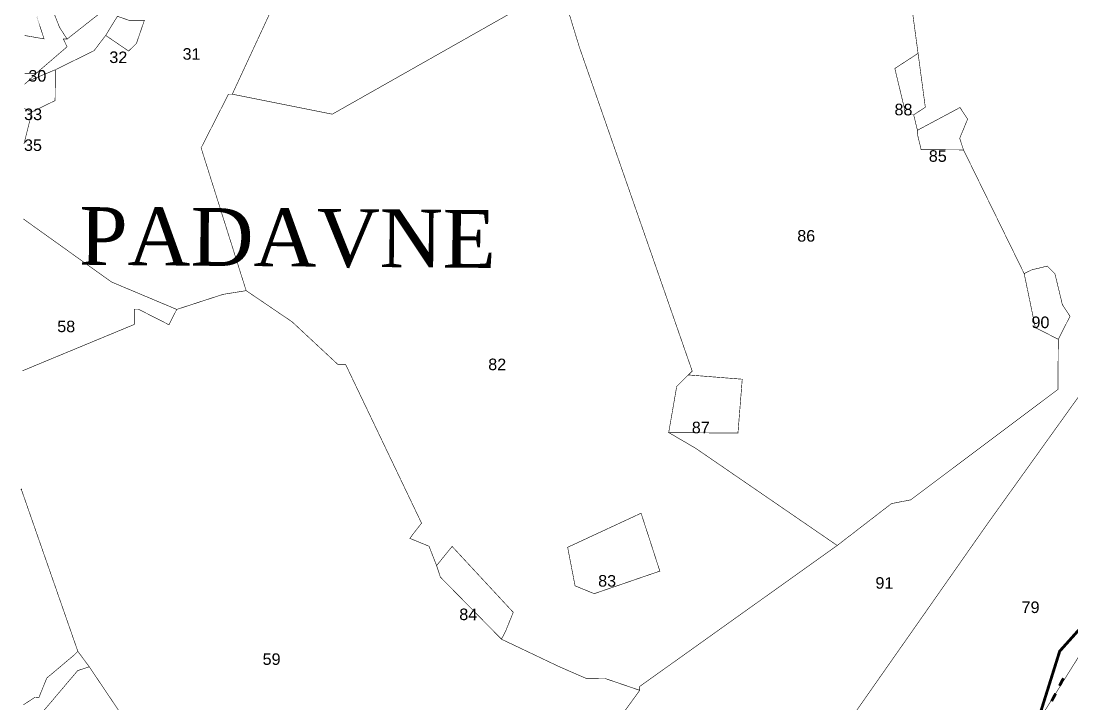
# Model space of a CAD drawing. Header units: metres. Extents: x 326467 to 340077, y 1811030 to 1824953.
# Drawn here: x 326501 to 327605, y 1814188 to 1814905 of the extents above; entities that cross this region are included whole.
import ezdxf

# ---------------------------------------------------------------- set-up
doc = ezdxf.new("R2010")
doc.units = ezdxf.units.M
doc.header["$MEASUREMENT"] = 0
for name, color, linetype in [('CRZ LINE FOR RIVER OR CREEK', 84, 'Continuous'), ('NDZ-200M FROM CRZ', 30, 'Continuous'), ('SURVEY NO.', 7, 'Continuous'), ('SURVEY PLOT BOUNDARY', 35, 'Continuous'), ('VILLAGE BOUNDARY', 212, 'Continuous'), ('VILLAGE NAME', 3, 'Continuous')]:
    doc.layers.add(name, color=color, linetype=linetype)
doc.styles.add('PDF Arial', font='arial.ttf')
doc.styles.get("Standard").update_dxf_attribs({"font": 'times.ttf'})

# ---------------------------------------------------------------- blocks, each defined once
blk = doc.blocks.new('16')
at = {"layer": 'CRZ LINE FOR RIVER OR CREEK', "ltscale": 0.1, "const_width": 3.03, "flags": 128}
blk.add_lwpolyline([(327566.5, 1814162.6), (327591.9, 1814243.6), (327622.5, 1814277.7)], dxfattribs=at)
at = {"layer": 'NDZ-200M FROM CRZ', "const_width": 3.03, "flags": 128}
blk.add_lwpolyline([(327622.5, 1814277.7), (327591.9, 1814243.6), (327566.5, 1814162.6)], dxfattribs=at)
at = {"layer": 'SURVEY PLOT BOUNDARY', "lineweight": 18, "const_width": 0.606}
for points in [[(326610.9, 1814934.5), (326549.8, 1814886.4), (326541.9, 1814898.6), (326533.9, 1814918.9)], [(326517.7, 1814910.9), (326525.6, 1814886.6), (326505.4, 1814890.1), (326525.6, 1814886.6), (326517.7, 1814910.9)], [(326533.9, 1814918.9), (326541.9, 1814898.6), (326549.8, 1814886.4), (326545.8, 1814886.5), (326549.8, 1814878.3), (326517.2, 1814850.3), (326505.1, 1814850.4), (326517.2, 1814850.3), (326509.1, 1814842.3), (326505, 1814838.9), (326509.1, 1814842.3), (326537.5, 1814854.2), (326537.2, 1814821.8), (326512.9, 1814809.9), (326504.8, 1814813.4), (326512.9, 1814809.9), (326504.5, 1814776.3), (326512.9, 1814809.9), (326537.2, 1814821.8), (326537.5, 1814854.2), (326578, 1814874.1), (326590.3, 1814890.2), (326614.4, 1814873.8), (326622.6, 1814881.8), (326630.9, 1814906)], [(326784.9, 1814961.4), (326723.2, 1814828.5), (326719.2, 1814828.5), (326690.5, 1814772.1), (326737.8, 1814622.2), (326713.5, 1814618.3), (326664.9, 1814602.5), (326596.4, 1814631.3), (326503.9, 1814697.5), (326596.4, 1814631.3), (326664.9, 1814602.5), (326656.7, 1814586.4), (326624.5, 1814602.8), (326620.4, 1814602.8), (326620.3, 1814586.7), (326514.9, 1814543), (326502.7, 1814537.9), (326514.9, 1814543), (326620.3, 1814586.7), (326620.4, 1814602.8), (326624.5, 1814602.8), (326656.7, 1814586.4), (326664.9, 1814602.5), (326713.5, 1814618.3), (326737.8, 1814622.2), (326749.9, 1814614), (326786.1, 1814589.4), (326834.2, 1814544.6), (326842.3, 1814544.5), (326921.9, 1814378.1), (326909.6, 1814362.1), (326929.8, 1814353.8), (326937.7, 1814333.5), (326941.7, 1814321.4), (327001.8, 1814260.3), (327005.8, 1814256.2), (327066.3, 1814227.4), (327094.5, 1814215.1), (327114.7, 1814214.9), (327151, 1814202.5), (327110.1, 1814146.2)], [(326625, 1814150), (326573.1, 1814227.2), (326561.1, 1814243.4), (326501.7, 1814413.7), (326561.1, 1814243.4), (326557, 1814239.4), (326528.5, 1814215.4), (326520.3, 1814195.2), (326516.2, 1814195.3), (326504, 1814187.3)], [(326504, 1814187.3), (326516.2, 1814195.3), (326520.3, 1814195.2), (326528.5, 1814215.4), (326557, 1814239.4), (326561.1, 1814243.4), (326573.1, 1814227.2), (326560.9, 1814223.2), (326520.1, 1814175)], [(326520.1, 1814175), (326560.9, 1814223.2), (326573.1, 1814227.2), (326625, 1814150)], [(327522.1, 1814094.5), (327620.3, 1814251.4)], [(326602.6, 1814910.3), (326590.3, 1814890.2), (326578, 1814874.1), (326537.5, 1814854.2), (326509.1, 1814842.3), (326517.2, 1814850.3), (326549.8, 1814878.3), (326545.8, 1814886.5), (326549.8, 1814886.4), (326610.9, 1814934.5)], [(327614.2, 1814514.3), (327516.2, 1814377.6), (327352.7, 1814144.3)], [(327110.1, 1814146.2), (327151, 1814202.5), (327151, 1814206.6), (327358.3, 1814354.6), (327415.3, 1814398.6), (327435.5, 1814402.5), (327590, 1814518.5), (327590.4, 1814571.1), (327602.7, 1814595.3), (327594.7, 1814607.5), (327586.9, 1814639.9), (327578.9, 1814648), (327562.7, 1814644.1), (327554.6, 1814640.1), (327490.9, 1814770), (327486.9, 1814782.2), (327495.2, 1814802.3), (327487.2, 1814814.5), (327442.5, 1814790.6), (327438.6, 1814806.8), (327450.8, 1814814.8), (327443.2, 1814871.4), (327420.2, 1815041.4)], [(327420.2, 1815041.4), (327443.2, 1814871.4), (327418.8, 1814855.5), (327430.5, 1814806.8), (327438.6, 1814806.8), (327442.5, 1814790.6), (327442.5, 1814786.5), (327446.4, 1814770.3), (327490.9, 1814770), (327554.6, 1814640.1), (327566.3, 1814583.4), (327590.4, 1814571.1), (327590, 1814518.5), (327435.5, 1814402.5), (327415.3, 1814398.6), (327358.3, 1814354.6), (327209.5, 1814456.8), (327181.4, 1814473.2), (327254.1, 1814472.6), (327258.6, 1814529.2), (327202, 1814533.7), (327206.1, 1814537.7), (327166.6, 1814651.2), (327087.5, 1814878.2), (327067.7, 1814943.1)]]:
    blk.add_lwpolyline(points, dxfattribs=at)
for points in [[(326923.4, 1815101.9), (327016.2, 1815076.9), (327129.5, 1815092.2), (327133.5, 1815088.1), (327270.6, 1815042.6), (327249.8, 1814957.8), (327067.7, 1814943.1), (326828.2, 1814807.5), (326723.2, 1814828.5), (326784.9, 1814961.4), (326908.1, 1815207.1), (326912.2, 1815223.3), (326916.3, 1815219.2)], [(327087.5, 1814878.2), (327166.6, 1814651.2), (327206.1, 1814537.7), (327202, 1814533.7), (327189.8, 1814521.6), (327181.4, 1814473.2), (327209.5, 1814456.8), (327358.3, 1814354.6), (327151, 1814206.6), (327151, 1814202.5), (327114.7, 1814214.9), (327094.5, 1814215.1), (327066.3, 1814227.4), (327005.8, 1814256.2), (327010, 1814264.2), (327018.2, 1814284.4), (326954, 1814353.6), (326937.7, 1814333.5), (326929.8, 1814353.8), (326909.6, 1814362.1), (326921.9, 1814378.1), (326842.3, 1814544.5), (326834.2, 1814544.6), (326786.1, 1814589.4), (326749.9, 1814614), (326737.8, 1814622.2), (326690.5, 1814772.1), (326719.2, 1814828.5), (326723.2, 1814828.5), (326828.2, 1814807.5), (327067.7, 1814943.1)], [(326622.6, 1814881.8), (326614.4, 1814873.8), (326590.3, 1814890.2), (326602.6, 1814910.3), (326614.7, 1814906.1), (326630.9, 1814906)], [(327438.6, 1814806.8), (327430.5, 1814806.8), (327418.8, 1814855.5), (327443.2, 1814871.4), (327450.8, 1814814.8)], [(327490.9, 1814770), (327446.4, 1814770.3), (327442.5, 1814786.5), (327442.5, 1814790.6), (327487.2, 1814814.5), (327495.2, 1814802.3), (327486.9, 1814782.2)], [(327602.7, 1814595.3), (327590.4, 1814571.1), (327566.3, 1814583.4), (327554.6, 1814640.1), (327562.7, 1814644.1), (327578.9, 1814648), (327586.9, 1814639.9), (327594.7, 1814607.5)], [(327620.3, 1814251.4), (327522.1, 1814094.5), (327352.7, 1814144.3), (327516.2, 1814377.6), (327614.2, 1814514.3), (327711.9, 1814590.4), (327711.1, 1814497.4), (327754.7, 1814375.8), (327681.6, 1814335.9), (327681.5, 1814323.8), (327669.3, 1814319.8)], [(327254.1, 1814472.6), (327181.4, 1814473.2), (327189.8, 1814521.6), (327202, 1814533.7), (327258.6, 1814529.2)], [(327172.1, 1814327.7), (327103.2, 1814304), (327083.1, 1814312.2), (327075.3, 1814352.7), (327152.4, 1814388.5)], [(327075.3, 1814352.7), (327083.1, 1814312.2), (327103.2, 1814304), (327172.1, 1814327.7), (327152.4, 1814388.5)], [(327010, 1814264.2), (327005.8, 1814256.2), (327001.8, 1814260.3), (326941.7, 1814321.4), (326937.7, 1814333.5), (326954, 1814353.6), (327018.2, 1814284.4)]]:
    blk.add_lwpolyline(points, close=True, dxfattribs=at)
at = {"layer": 'SURVEY PLOT BOUNDARY', "lineweight": 18}
blk.add_point((326501.7, 1814413.7), dxfattribs=at)
at = {"layer": 'VILLAGE BOUNDARY', "lineweight": 50, "const_width": 3.03}
for points in [[(327591.7, 1814207.2), (327595.8, 1814215.2)], [(327587.6, 1814199.1), (327583.4, 1814191.1)]]:
    blk.add_lwpolyline(points, dxfattribs=at)
at = {"layer": 'SURVEY NO.', "char_height": 12.13, "attachment_point": 7, "rotation": 359.5579, "style": 'PDF Arial'}
for s, insert in [('32', (326594.1, 1814861.1)), ('31', (326671, 1814864.6)), ('30', (326509.1, 1814841.6)), ('88', (327418.4, 1814806.2)), ('33', (326504.7, 1814801.2)), ('35', (326504.5, 1814768.8)), ('85', (327454.4, 1814757.4)), ('86', (327316.3, 1814673.6)), ('90', (327562.2, 1814582.8)), ('58', (326539.4, 1814578.5)), ('82', (326991.9, 1814538.6)), ('87', (327205.6, 1814472.3)), ('83', (327107.3, 1814311.3)), ('91', (327398.4, 1814309.1)), ('79', (327551.8, 1814283.6)), ('84', (326961.5, 1814276.1)), ('59', (326755, 1814229.1))]:
    blk.add_mtext(s, dxfattribs=dict(at, insert=insert))
at = {"layer": 'VILLAGE NAME', "insert": (326562.2, 1814648), "char_height": 60.64, "attachment_point": 7, "rotation": 359.5579}
blk.add_mtext('PADAVNE', dxfattribs=at)

msp = doc.modelspace()

# ---------------------------------------------------------------- block references
msp.add_blockref('16', (0, 0))

doc.saveas('drawing.dxf')
